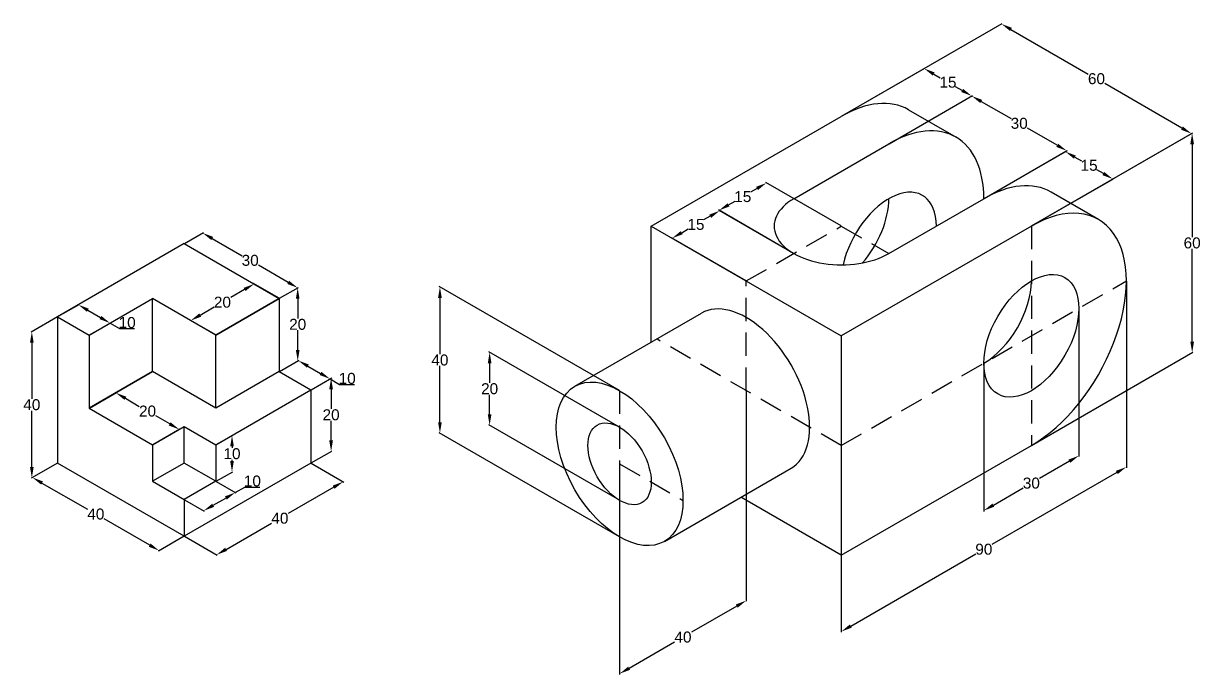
# Model space of a CAD drawing. Header units: millimetres. Extents: x 2545 to 3161, y 1993 to 2171.
# Drawn here: x 2544.9 to 2866.7, y 1993.3 to 2171.3 of the extents above; entities that cross this region are included whole.
import ezdxf

# ---------------------------------------------------------------- set-up
doc = ezdxf.new("R2010")
doc.units = ezdxf.units.MM
doc.linetypes.add('DASHED2', pattern=[9.525, 6.35, -3.175])
doc.layers.add('Lineas de guia', color=1, linetype='DASHED2')
doc.layers.add('Objeto', color=172, linetype='Continuous')
doc.styles.get("Standard").update_dxf_attribs({"font": 'arial.ttf'})
doc.dimstyles.new('Jesus', dxfattribs={"dimtxt": 3, "dimasz": 3, "dimexe": 0.18, "dimexo": 0.0625, "dimgap": 0.0865, "dimtad": 1, "dimtih": 1, "dimtoh": 1, "dimdec": 0, "dimzin": 0, "dimtxsty": 'Standard', "dimcen": 0.09, "dimclrd": 2, "dimclre": 2, "dimclrt": 3, "dimadec": 0, "dimazin": 0, "dimtfac": 1, "dimtdec": 0, "dimtofl": 0, "dimtmove": 0, "dimatfit": 3, "dimfxl": 1, "dimtfillclr": 3, "dimtolj": 1, "dimtzin": 0, "dimarcsym": 0})

# ---------------------------------------------------------------- blocks, each defined once
blk = doc.blocks.new('*D31')
at = {"color": 2, "lineweight": -2, "transparency": 16777216}
for p, q in [((2807.52, 2123.49), (2829.92, 2136.42)), ((2832.34, 2134.82), (2834.13, 2133.78)), ((2840.14, 2130.32), (2838.34, 2131.35)), ((2820.51, 2115.99), (2842.91, 2128.92))]:
    blk.add_line(p, q, dxfattribs=at)
at = {"color": 2, "transparency": 16777216}
for points in [[(2832.59, 2135.25), (2832.09, 2134.39), (2829.74, 2136.32)], [(2840.39, 2130.75), (2839.89, 2129.89), (2842.73, 2128.82)]]:
    blk.add_solid(points, dxfattribs=at)
at = {"layer": 'Defpoints', "color": 0, "transparency": 16777216}
for p in [(2842.73, 2128.82), (2807.46, 2123.45), (2820.45, 2115.95)]:
    blk.add_point(p, dxfattribs=at)
at = {"color": 3, "transparency": 16777216, "insert": (2836.24, 2132.57), "char_height": 3, "attachment_point": 5}
blk.add_mtext('\\A1;15', dxfattribs=at)
blk = doc.blocks.new('*D32')
at = {"color": 2, "lineweight": -2, "transparency": 16777216}
for p, q in [((2781.54, 2138.49), (2804.32, 2151.64)), ((2806.74, 2150.04), (2814.9, 2145.33)), ((2827.53, 2138.04), (2819.36, 2142.75)), ((2807.52, 2123.49), (2830.3, 2136.64))]:
    blk.add_line(p, q, dxfattribs=at)
at = {"color": 2, "transparency": 16777216}
for points in [[(2806.99, 2150.47), (2806.49, 2149.61), (2804.14, 2151.54)], [(2827.78, 2138.47), (2827.28, 2137.61), (2830.12, 2136.54)]]:
    blk.add_solid(points, dxfattribs=at)
at = {"layer": 'Defpoints', "color": 0, "transparency": 16777216}
for p in [(2781.48, 2138.45), (2830.12, 2136.54), (2807.46, 2123.45)]:
    blk.add_point(p, dxfattribs=at)
at = {"color": 3, "transparency": 16777216, "insert": (2817.13, 2144.04), "char_height": 3, "attachment_point": 5}
blk.add_mtext('\\A1;30', dxfattribs=at)
blk = doc.blocks.new('*D33')
at = {"color": 2, "lineweight": -2, "transparency": 16777216}
for p, q in [((2768.55, 2145.99), (2791.33, 2159.14)), ((2793.75, 2157.54), (2795.54, 2156.5)), ((2801.55, 2153.04), (2799.75, 2154.07)), ((2781.54, 2138.49), (2804.32, 2151.64))]:
    blk.add_line(p, q, dxfattribs=at)
at = {"color": 2, "transparency": 16777216}
for points in [[(2794, 2157.97), (2793.5, 2157.11), (2791.15, 2159.04)], [(2801.8, 2153.47), (2801.3, 2152.61), (2804.14, 2151.54)]]:
    blk.add_solid(points, dxfattribs=at)
at = {"layer": 'Defpoints', "color": 0, "transparency": 16777216}
for p in [(2804.14, 2151.54), (2768.49, 2145.95), (2781.48, 2138.45)]:
    blk.add_point(p, dxfattribs=at)
at = {"color": 3, "transparency": 16777216, "insert": (2797.65, 2155.29), "char_height": 3, "attachment_point": 5}
blk.add_mtext('\\A1;15', dxfattribs=at)
blk = doc.blocks.new('*D34')
at = {"color": 2, "lineweight": -2, "transparency": 16777216}
for p, q in [((2768.55, 2145.99), (2812.46, 2171.34)), ((2814.88, 2169.74), (2836.02, 2157.53)), ((2861.64, 2142.74), (2840.5, 2154.94)), ((2820.51, 2115.99), (2864.42, 2141.34))]:
    blk.add_line(p, q, dxfattribs=at)
at = {"color": 2, "transparency": 16777216}
for points in [[(2815.13, 2170.17), (2814.63, 2169.3), (2812.28, 2171.24)], [(2861.89, 2143.17), (2861.39, 2142.3), (2864.24, 2141.24)]]:
    blk.add_solid(points, dxfattribs=at)
at = {"layer": 'Defpoints', "color": 0, "transparency": 16777216}
for p in [(2768.49, 2145.95), (2864.24, 2141.24), (2820.45, 2115.95)]:
    blk.add_point(p, dxfattribs=at)
at = {"color": 3, "transparency": 16777216, "insert": (2838.26, 2156.24), "char_height": 3, "attachment_point": 5}
blk.add_mtext('\\A1;60', dxfattribs=at)
blk = doc.blocks.new('*D36')
at = {"color": 2, "lineweight": -2, "transparency": 16777216}
for p, q in [((2820.51, 2115.99), (2864.6, 2141.44)), ((2864.42, 2138.34), (2864.42, 2112.96)), ((2864.42, 2084.34), (2864.42, 2109.72)), ((2820.51, 2055.99), (2864.6, 2081.44))]:
    blk.add_line(p, q, dxfattribs=at)
at = {"color": 2, "transparency": 16777216}
for points in [[(2863.92, 2138.34), (2864.92, 2138.34), (2864.42, 2141.34)], [(2863.92, 2084.34), (2864.92, 2084.34), (2864.42, 2081.34)]]:
    blk.add_solid(points, dxfattribs=at)
at = {"layer": 'Defpoints', "color": 0, "transparency": 16777216}
for p in [(2864.42, 2141.34), (2820.45, 2115.95), (2820.45, 2055.95)]:
    blk.add_point(p, dxfattribs=at)
at = {"color": 3, "transparency": 16777216, "insert": (2864.42, 2111.34), "char_height": 3, "attachment_point": 5}
blk.add_mtext('\\A1;60', dxfattribs=at)
blk = doc.blocks.new('*D37')
at = {"color": 2, "lineweight": -2, "transparency": 16777216}
for p, q in [((2833.44, 2093.38), (2833.44, 2052.95)), ((2807.46, 2078.38), (2807.46, 2037.95)), ((2830.84, 2051.66), (2822.68, 2046.94)), ((2810.06, 2039.66), (2818.22, 2044.37))]:
    blk.add_line(p, q, dxfattribs=at)
at = {"color": 2, "transparency": 16777216}
for points in [[(2830.59, 2052.09), (2831.09, 2051.22), (2833.44, 2053.16)], [(2809.81, 2040.09), (2810.31, 2039.22), (2807.46, 2038.16)]]:
    blk.add_solid(points, dxfattribs=at)
at = {"layer": 'Defpoints', "color": 0, "transparency": 16777216}
for p in [(2833.44, 2093.45), (2807.46, 2078.45), (2833.44, 2053.16)]:
    blk.add_point(p, dxfattribs=at)
at = {"color": 3, "transparency": 16777216, "insert": (2820.45, 2045.66), "char_height": 3, "attachment_point": 5}
blk.add_mtext('\\A1;30', dxfattribs=at)
blk = doc.blocks.new('*D38')
at = {"color": 2, "lineweight": -2, "transparency": 16777216}
for p, q in [((2846.43, 2100.88), (2846.43, 2049.88)), ((2768.49, 2055.88), (2768.49, 2004.88)), ((2843.83, 2048.58), (2809.69, 2028.87)), ((2771.08, 2006.58), (2805.23, 2026.3))]:
    blk.add_line(p, q, dxfattribs=at)
at = {"color": 2, "transparency": 16777216}
for points in [[(2843.58, 2049.02), (2844.08, 2048.15), (2846.43, 2050.08)], [(2770.83, 2007.02), (2771.33, 2006.15), (2768.49, 2005.08)]]:
    blk.add_solid(points, dxfattribs=at)
at = {"layer": 'Defpoints', "color": 0, "transparency": 16777216}
for p in [(2846.43, 2100.95), (2768.49, 2055.95), (2846.43, 2050.08)]:
    blk.add_point(p, dxfattribs=at)
at = {"color": 3, "transparency": 16777216, "insert": (2807.46, 2027.58), "char_height": 3, "attachment_point": 5}
blk.add_mtext('\\A1;90', dxfattribs=at)
blk = doc.blocks.new('*D39')
at = {"color": 2, "lineweight": -2, "transparency": 16777216}
for p, q in [((2742.51, 2070.88), (2742.51, 2013.35)), ((2707.87, 2050.88), (2707.87, 1993.35)), ((2739.91, 2012.06), (2727.48, 2004.88)), ((2710.46, 1995.06), (2722.9, 2002.23))]:
    blk.add_line(p, q, dxfattribs=at)
at = {"color": 2, "transparency": 16777216}
for points in [[(2739.66, 2012.49), (2740.16, 2011.62), (2742.51, 2013.56)], [(2710.21, 1995.49), (2710.71, 1994.62), (2707.87, 1993.56)]]:
    blk.add_solid(points, dxfattribs=at)
at = {"layer": 'Defpoints', "color": 0, "transparency": 16777216}
for p in [(2742.51, 2070.95), (2707.87, 2050.95), (2742.51, 2013.56)]:
    blk.add_point(p, dxfattribs=at)
at = {"color": 3, "transparency": 16777216, "insert": (2725.19, 2003.56), "char_height": 3, "attachment_point": 5}
blk.add_mtext('\\A1;40', dxfattribs=at)
blk = doc.blocks.new('*D40')
at = {"color": 2, "lineweight": -2, "transparency": 16777216}
for p, q in [((2707.8, 2070.99), (2658.55, 2099.43)), ((2658.73, 2096.32), (2658.73, 2080.94)), ((2658.73, 2062.32), (2658.73, 2077.7)), ((2707.8, 2030.99), (2658.55, 2059.43))]:
    blk.add_line(p, q, dxfattribs=at)
at = {"color": 2, "transparency": 16777216}
for points in [[(2658.23, 2096.32), (2659.23, 2096.32), (2658.73, 2099.32)], [(2658.23, 2062.32), (2659.23, 2062.32), (2658.73, 2059.32)]]:
    blk.add_solid(points, dxfattribs=at)
at = {"layer": 'Defpoints', "color": 0, "transparency": 16777216}
for p in [(2658.73, 2099.32), (2707.87, 2070.95), (2707.87, 2030.95)]:
    blk.add_point(p, dxfattribs=at)
at = {"color": 3, "transparency": 16777216, "insert": (2658.73, 2079.32), "char_height": 3, "attachment_point": 5}
blk.add_mtext('\\A1;40', dxfattribs=at)
blk = doc.blocks.new('*D41')
at = {"color": 2, "lineweight": -2, "transparency": 16777216}
for p, q in [((2707.8, 2060.99), (2672.14, 2081.58)), ((2672.32, 2078.47), (2672.32, 2073.09)), ((2672.32, 2064.47), (2672.32, 2069.85)), ((2707.8, 2040.99), (2672.14, 2061.58))]:
    blk.add_line(p, q, dxfattribs=at)
at = {"color": 2, "transparency": 16777216}
for points in [[(2671.82, 2078.47), (2672.82, 2078.47), (2672.32, 2081.47)], [(2671.82, 2064.47), (2672.82, 2064.47), (2672.32, 2061.47)]]:
    blk.add_solid(points, dxfattribs=at)
at = {"layer": 'Defpoints', "color": 0, "transparency": 16777216}
for p in [(2672.32, 2081.47), (2707.87, 2060.95), (2707.87, 2040.95)]:
    blk.add_point(p, dxfattribs=at)
at = {"color": 3, "transparency": 16777216, "insert": (2672.32, 2071.47), "char_height": 3, "attachment_point": 5}
blk.add_mtext('\\A1;20', dxfattribs=at)
blk = doc.blocks.new('*D42')
at = {"color": 2, "lineweight": -2, "transparency": 16777216}
for p, q in [((2732.64, 2118.65), (2730.84, 2117.62)), ((2755.43, 2108.49), (2735.05, 2120.26)), ((2724.84, 2114.15), (2726.63, 2115.19)), ((2742.44, 2100.99), (2722.06, 2112.76))]:
    blk.add_line(p, q, dxfattribs=at)
at = {"color": 2, "transparency": 16777216}
for points in [[(2732.39, 2119.08), (2732.89, 2118.22), (2735.23, 2120.15)], [(2724.59, 2114.58), (2725.09, 2113.72), (2722.24, 2112.65)]]:
    blk.add_solid(points, dxfattribs=at)
at = {"layer": 'Defpoints', "color": 0, "transparency": 16777216}
for p in [(2735.23, 2120.15), (2755.5, 2108.45), (2742.51, 2100.95)]:
    blk.add_point(p, dxfattribs=at)
at = {"color": 3, "transparency": 16777216, "insert": (2728.74, 2116.4), "char_height": 3, "attachment_point": 5}
blk.add_mtext('\\A1;15', dxfattribs=at)
blk = doc.blocks.new('*D43')
at = {"color": 2, "lineweight": -2, "transparency": 16777216}
for p, q in [((2768.42, 2115.99), (2747.86, 2127.86)), ((2745.45, 2126.26), (2743.65, 2125.22)), ((2737.65, 2121.76), (2739.44, 2122.79)), ((2755.43, 2108.49), (2734.87, 2120.36))]:
    blk.add_line(p, q, dxfattribs=at)
at = {"color": 2, "transparency": 16777216}
for points in [[(2745.2, 2126.69), (2745.7, 2125.82), (2748.04, 2127.76)], [(2737.4, 2122.19), (2737.9, 2121.32), (2735.05, 2120.26)]]:
    blk.add_solid(points, dxfattribs=at)
at = {"layer": 'Defpoints', "color": 0, "transparency": 16777216}
for p in [(2748.04, 2127.76), (2768.49, 2115.95), (2755.5, 2108.45)]:
    blk.add_point(p, dxfattribs=at)
at = {"color": 3, "transparency": 16777216, "insert": (2741.55, 2124.01), "char_height": 3, "attachment_point": 5}
blk.add_mtext('\\A1;15', dxfattribs=at)
blk = doc.blocks.new('*D45')
at = {"color": 2, "lineweight": -2, "transparency": 16777216}
for p, q in [((2614.87, 2096.2), (2620.02, 2099.17)), ((2619.84, 2096.07), (2619.84, 2090.69)), ((2619.84, 2082.07), (2619.84, 2087.45)), ((2614.87, 2076.2), (2620.02, 2079.17))]:
    blk.add_line(p, q, dxfattribs=at)
at = {"color": 2, "transparency": 16777216}
for points in [[(2619.34, 2096.07), (2620.34, 2096.07), (2619.84, 2099.07)], [(2619.34, 2082.07), (2620.34, 2082.07), (2619.84, 2079.07)]]:
    blk.add_solid(points, dxfattribs=at)
at = {"layer": 'Defpoints', "color": 0, "transparency": 16777216}
for p in [(2614.8, 2096.16), (2619.84, 2079.07), (2614.8, 2076.16)]:
    blk.add_point(p, dxfattribs=at)
at = {"color": 3, "transparency": 16777216, "insert": (2619.84, 2089.07), "char_height": 3, "attachment_point": 5}
blk.add_mtext('\\A1;20', dxfattribs=at)
blk = doc.blocks.new('*D47')
at = {"color": 2, "lineweight": -2, "transparency": 16777216}
for p, q in [((2614.87, 2076.2), (2620.2, 2079.28)), ((2622.62, 2077.67), (2626.08, 2075.67)), ((2623.53, 2071.2), (2628.86, 2074.28)), ((2628.68, 2074.17), (2631.28, 2072.67)), ((2631.28, 2072.67), (2635.37, 2072.67))]:
    blk.add_line(p, q, dxfattribs=at)
at = {"color": 2, "transparency": 16777216}
for points in [[(2622.87, 2078.11), (2622.37, 2077.24), (2620.02, 2079.17)], [(2626.33, 2076.11), (2625.83, 2075.24), (2628.68, 2074.17)]]:
    blk.add_solid(points, dxfattribs=at)
at = {"layer": 'Defpoints', "color": 0, "transparency": 16777216}
for p in [(2614.8, 2076.16), (2628.68, 2074.17), (2623.46, 2071.16)]:
    blk.add_point(p, dxfattribs=at)
at = {"color": 3, "transparency": 16777216, "insert": (2633.37, 2074.29), "char_height": 3, "attachment_point": 5}
blk.add_mtext('\\A1;10', dxfattribs=at)
blk = doc.blocks.new('*D49')
at = {"color": 2, "lineweight": -2, "transparency": 16777216}
for p, q in [((2623.53, 2071.2), (2629.15, 2074.44)), ((2628.97, 2071.34), (2628.97, 2065.96)), ((2628.97, 2057.34), (2628.97, 2062.72)), ((2623.53, 2051.2), (2629.15, 2054.44))]:
    blk.add_line(p, q, dxfattribs=at)
at = {"color": 2, "transparency": 16777216}
for points in [[(2628.47, 2071.34), (2629.47, 2071.34), (2628.97, 2074.34)], [(2628.47, 2057.34), (2629.47, 2057.34), (2628.97, 2054.34)]]:
    blk.add_solid(points, dxfattribs=at)
at = {"layer": 'Defpoints', "color": 0, "transparency": 16777216}
for p in [(2623.46, 2071.16), (2628.97, 2054.34), (2623.46, 2051.16)]:
    blk.add_point(p, dxfattribs=at)
at = {"color": 3, "transparency": 16777216, "insert": (2628.97, 2064.34), "char_height": 3, "attachment_point": 5}
blk.add_mtext('\\A1;20', dxfattribs=at)
blk = doc.blocks.new('*D50')
at = {"color": 2, "lineweight": -2, "transparency": 16777216}
for p, q in [((2623.53, 2051.12), (2632.47, 2045.96)), ((2629.69, 2044.56), (2617.26, 2037.39)), ((2600.25, 2027.56), (2612.68, 2034.74)), ((2588.88, 2031.12), (2597.83, 2025.96))]:
    blk.add_line(p, q, dxfattribs=at)
at = {"color": 2, "transparency": 16777216}
for points in [[(2629.44, 2045), (2629.94, 2044.13), (2632.29, 2046.06)], [(2600, 2028), (2600.5, 2027.13), (2597.65, 2026.06)]]:
    blk.add_solid(points, dxfattribs=at)
at = {"layer": 'Defpoints', "color": 0, "transparency": 16777216}
for p in [(2623.46, 2051.16), (2588.82, 2031.16), (2597.65, 2026.06)]:
    blk.add_point(p, dxfattribs=at)
at = {"color": 3, "transparency": 16777216, "insert": (2614.97, 2036.06), "char_height": 3, "attachment_point": 5}
blk.add_mtext('\\A1;40', dxfattribs=at)
blk = doc.blocks.new('*D51')
at = {"color": 2, "lineweight": -2, "transparency": 16777216}
for p, q in [((2554.12, 2051.12), (2547.14, 2047.1)), ((2549.92, 2045.7), (2562.35, 2038.52)), ((2579.37, 2028.7), (2566.93, 2035.88)), ((2588.76, 2031.12), (2581.78, 2027.1))]:
    blk.add_line(p, q, dxfattribs=at)
at = {"color": 2, "transparency": 16777216}
for points in [[(2550.17, 2046.13), (2549.67, 2045.27), (2547.32, 2047.2)], [(2579.62, 2029.13), (2579.12, 2028.27), (2581.96, 2027.2)]]:
    blk.add_solid(points, dxfattribs=at)
at = {"layer": 'Defpoints', "color": 0, "transparency": 16777216}
for p in [(2554.18, 2051.16), (2547.32, 2047.2), (2588.82, 2031.16)]:
    blk.add_point(p, dxfattribs=at)
at = {"color": 3, "transparency": 16777216, "insert": (2564.64, 2037.2), "char_height": 3, "attachment_point": 5}
blk.add_mtext('\\A1;40', dxfattribs=at)
blk = doc.blocks.new('*D52')
at = {"color": 2, "lineweight": -2, "transparency": 16777216}
for p, q in [((2554.12, 2091.12), (2546.96, 2086.99)), ((2547.14, 2084.1), (2547.14, 2068.72)), ((2547.14, 2050.1), (2547.14, 2065.48)), ((2554.12, 2051.12), (2546.96, 2046.99))]:
    blk.add_line(p, q, dxfattribs=at)
at = {"color": 2, "transparency": 16777216}
for points in [[(2546.64, 2084.1), (2547.64, 2084.1), (2547.14, 2087.1)], [(2546.64, 2050.1), (2547.64, 2050.1), (2547.14, 2047.1)]]:
    blk.add_solid(points, dxfattribs=at)
at = {"layer": 'Defpoints', "color": 0, "transparency": 16777216}
for p in [(2554.18, 2091.16), (2554.18, 2051.16), (2547.14, 2047.1)]:
    blk.add_point(p, dxfattribs=at)
at = {"color": 3, "transparency": 16777216, "insert": (2547.14, 2067.1), "char_height": 3, "attachment_point": 5}
blk.add_mtext('\\A1;40', dxfattribs=at)
blk = doc.blocks.new('*D55')
at = {"color": 2, "lineweight": -2, "transparency": 16777216}
for p, q in [((2554.24, 2091.2), (2560.04, 2094.54)), ((2562.46, 2092.94), (2565.92, 2090.94)), ((2562.9, 2086.2), (2568.7, 2089.54)), ((2568.52, 2089.44), (2571.12, 2087.94)), ((2571.12, 2087.94), (2575.21, 2087.94))]:
    blk.add_line(p, q, dxfattribs=at)
at = {"color": 2, "transparency": 16777216}
for points in [[(2562.71, 2093.37), (2562.21, 2092.51), (2559.86, 2094.44)], [(2566.17, 2091.37), (2565.67, 2090.51), (2568.52, 2089.44)]]:
    blk.add_solid(points, dxfattribs=at)
at = {"layer": 'Defpoints', "color": 0, "transparency": 16777216}
for p in [(2554.18, 2091.16), (2568.52, 2089.44), (2562.84, 2086.16)]:
    blk.add_point(p, dxfattribs=at)
at = {"color": 3, "transparency": 16777216, "insert": (2573.21, 2089.56), "char_height": 3, "attachment_point": 5}
blk.add_mtext('\\A1;10', dxfattribs=at)
blk = doc.blocks.new('*D56')
at = {"color": 2, "lineweight": -2, "transparency": 16777216}
for p, q in [((2588.88, 2111.2), (2594.04, 2114.17)), ((2596.46, 2112.57), (2604.62, 2107.86)), ((2617.24, 2100.57), (2609.08, 2105.28)), ((2614.87, 2096.2), (2620.02, 2099.17))]:
    blk.add_line(p, q, dxfattribs=at)
at = {"color": 2, "transparency": 16777216}
for points in [[(2596.71, 2113), (2596.21, 2112.14), (2593.86, 2114.07)], [(2617.49, 2101), (2616.99, 2100.14), (2619.84, 2099.07)]]:
    blk.add_solid(points, dxfattribs=at)
at = {"layer": 'Defpoints', "color": 0, "transparency": 16777216}
for p in [(2588.82, 2111.16), (2619.84, 2099.07), (2614.8, 2096.16)]:
    blk.add_point(p, dxfattribs=at)
at = {"color": 3, "transparency": 16777216, "insert": (2606.85, 2106.57), "char_height": 3, "attachment_point": 5}
blk.add_mtext('\\A1;30', dxfattribs=at)
blk = doc.blocks.new('*D57')
at = {"color": 2, "lineweight": -2, "transparency": 16777216}
for p, q in [((2605.33, 2098.63), (2601.52, 2096.43)), ((2614.74, 2096.2), (2607.74, 2100.24)), ((2593.2, 2091.63), (2597.01, 2093.83)), ((2597.42, 2086.2), (2590.42, 2090.24))]:
    blk.add_line(p, q, dxfattribs=at)
at = {"color": 2, "transparency": 16777216}
for points in [[(2605.08, 2099.07), (2605.58, 2098.2), (2607.92, 2100.13)], [(2592.95, 2092.07), (2593.45, 2091.2), (2590.6, 2090.13)]]:
    blk.add_solid(points, dxfattribs=at)
at = {"layer": 'Defpoints', "color": 0, "transparency": 16777216}
for p in [(2607.92, 2100.13), (2614.8, 2096.16), (2597.48, 2086.16)]:
    blk.add_point(p, dxfattribs=at)
at = {"color": 3, "transparency": 16777216, "insert": (2599.26, 2095.13), "char_height": 3, "attachment_point": 5}
blk.add_mtext('\\A1;20', dxfattribs=at)
blk = doc.blocks.new('*D58')
at = {"color": 2, "lineweight": -2, "transparency": 16777216}
for p, q in [((2562.9, 2066.2), (2570.3, 2070.47)), ((2572.72, 2068.86), (2576.52, 2066.66)), ((2584.84, 2061.86), (2581.03, 2064.06)), ((2580.22, 2056.2), (2587.62, 2060.47))]:
    blk.add_line(p, q, dxfattribs=at)
at = {"color": 2, "transparency": 16777216}
for points in [[(2572.97, 2069.3), (2572.47, 2068.43), (2570.12, 2070.36)], [(2585.09, 2062.3), (2584.59, 2061.43), (2587.44, 2060.36)]]:
    blk.add_solid(points, dxfattribs=at)
at = {"layer": 'Defpoints', "color": 0, "transparency": 16777216}
for p in [(2562.84, 2066.16), (2587.44, 2060.36), (2580.16, 2056.16)]:
    blk.add_point(p, dxfattribs=at)
at = {"color": 3, "transparency": 16777216, "insert": (2578.78, 2065.36), "char_height": 3, "attachment_point": 5}
blk.add_mtext('\\A1;20', dxfattribs=at)
blk = doc.blocks.new('*D59')
at = {"color": 2, "lineweight": -2, "transparency": 16777216}
for p, q in [((2597.54, 2056.2), (2602.06, 2058.8)), ((2601.88, 2055.7), (2601.88, 2055.32)), ((2601.88, 2051.7), (2601.88, 2052.08)), ((2597.54, 2046.2), (2602.06, 2048.8))]:
    blk.add_line(p, q, dxfattribs=at)
at = {"color": 2, "transparency": 16777216}
for points in [[(2601.38, 2055.7), (2602.38, 2055.7), (2601.88, 2058.7)], [(2601.38, 2051.7), (2602.38, 2051.7), (2601.88, 2048.7)]]:
    blk.add_solid(points, dxfattribs=at)
at = {"layer": 'Defpoints', "color": 0, "transparency": 16777216}
for p in [(2601.88, 2058.7), (2597.48, 2056.16), (2597.48, 2046.16)]:
    blk.add_point(p, dxfattribs=at)
at = {"color": 3, "transparency": 16777216, "insert": (2601.88, 2053.7), "char_height": 3, "attachment_point": 5}
blk.add_mtext('\\A1;10', dxfattribs=at)
blk = doc.blocks.new('*D60')
at = {"color": 2, "lineweight": -2, "transparency": 16777216}
for p, q in [((2597.54, 2046.12), (2602.96, 2043)), ((2602.78, 2043.1), (2605.38, 2044.6)), ((2605.38, 2044.6), (2609.47, 2044.6)), ((2588.88, 2041.12), (2594.3, 2038)), ((2596.72, 2039.6), (2600.18, 2041.6))]:
    blk.add_line(p, q, dxfattribs=at)
at = {"color": 2, "transparency": 16777216}
for points in [[(2599.93, 2042.04), (2600.43, 2041.17), (2602.78, 2043.1)], [(2596.47, 2040.04), (2596.97, 2039.17), (2594.12, 2038.1)]]:
    blk.add_solid(points, dxfattribs=at)
at = {"layer": 'Defpoints', "color": 0, "transparency": 16777216}
for p in [(2597.48, 2046.16), (2588.82, 2041.16), (2602.78, 2043.1)]:
    blk.add_point(p, dxfattribs=at)
at = {"color": 3, "transparency": 16777216, "insert": (2607.46, 2046.22), "char_height": 3, "attachment_point": 5}
blk.add_mtext('\\A1;10', dxfattribs=at)

msp = doc.modelspace()

# ---------------------------------------------------------------- linework, layer by layer
for p, q in [((2588.82, 2111.16), (2554.18, 2091.16)), ((2588.82, 2111.16), (2614.8, 2096.16)), ((2562.84, 2086.16), (2580.16, 2096.16)), ((2597.48, 2086.16), (2580.16, 2096.16)), ((2580.16, 2076.16), (2580.16, 2096.16)), ((2614.8, 2096.16), (2597.48, 2086.16)), ((2597.48, 2086.16), (2614.8, 2096.16)), ((2614.8, 2096.16), (2614.8, 2076.16)), ((2554.18, 2091.16), (2562.84, 2086.16)), ((2554.18, 2091.16), (2554.18, 2051.16)), ((2562.84, 2086.16), (2562.84, 2066.16)), ((2597.48, 2066.16), (2597.48, 2086.16)), ((2580.16, 2076.16), (2562.84, 2066.16)), ((2562.84, 2066.16), (2580.16, 2076.16)), ((2597.48, 2066.16), (2580.16, 2076.16)), ((2614.8, 2076.16), (2597.48, 2066.16)), ((2614.8, 2076.16), (2623.46, 2071.16)), ((2597.48, 2056.16), (2623.46, 2071.16)), ((2623.46, 2071.16), (2623.46, 2051.16)), ((2562.84, 2066.16), (2580.16, 2056.16)), ((2580.16, 2056.16), (2588.82, 2061.16)), ((2588.82, 2061.16), (2597.48, 2056.16)), ((2588.82, 2051.16), (2588.82, 2061.16)), ((2580.16, 2056.16), (2580.16, 2046.16)), ((2597.48, 2056.16), (2597.48, 2046.16)), ((2588.82, 2031.16), (2554.18, 2051.16)), ((2588.82, 2051.16), (2580.16, 2046.16)), ((2597.48, 2046.16), (2588.82, 2051.16)), ((2623.46, 2051.16), (2588.82, 2031.16)), ((2580.16, 2046.16), (2588.82, 2041.16)), ((2597.48, 2046.16), (2588.82, 2041.16)), ((2588.82, 2041.16), (2588.82, 2031.16))]:
    msp.add_line(p, q)
at = {"layer": 'Lineas de guia'}
for p, q in [((2742.51, 2100.95), (2768.49, 2115.95)), ((2768.49, 2115.95), (2781.48, 2108.45)), ((2820.45, 2115.95), (2820.45, 2055.95)), ((2742.51, 2070.95), (2742.51, 2100.95)), ((2768.49, 2055.95), (2846.43, 2100.95)), ((2768.49, 2055.95), (2718.01, 2085.09)), ((2707.87, 2070.95), (2707.87, 2050.95)), ((2707.87, 2050.95), (2725.19, 2040.95))]:
    msp.add_line(p, q, dxfattribs=at)
at = {"layer": 'Objeto'}
for p, q in [((2786.86, 2147.77), (2799.85, 2140.27)), ((2716.53, 2115.95), (2768.49, 2145.95)), ((2755.5, 2123.45), (2781.48, 2138.45)), ((2838.82, 2117.77), (2825.83, 2125.27)), ((2781.48, 2108.45), (2807.46, 2123.45)), ((2716.53, 2084.24), (2716.53, 2115.95)), ((2716.53, 2115.95), (2768.49, 2085.95)), ((2820.45, 2115.95), (2768.49, 2085.95)), ((2695.62, 2072.17), (2730.26, 2092.17)), ((2768.49, 2085.95), (2768.49, 2025.95)), ((2768.49, 2025.95), (2820.45, 2055.95)), ((2720.11, 2029.74), (2754.75, 2049.74)), ((2768.49, 2025.95), (2741.02, 2041.81))]:
    msp.add_line(p, q, dxfattribs=at)
for centre, major_axis, start_param, end_param in [((2768.49, 2115.95), (-18.37, -31.82), 3.141593, 3.926991), ((2781.48, 2108.45), (-18.37, -31.82), 2.356194, 3.926991), ((2807.46, 2093.45), (-18.37, -31.82), 3.141593, 3.926991), ((2781.48, 2108.45), (-9.19, -15.91), 2.356194, 5.220222), ((2820.45, 2085.95), (-18.37, -31.82), 0.785398, 3.926991), ((2768.49, 2115.95), (-18.37, 0), 5.497787, 8.63938), ((2768.49, 2115.95), (-9.19, -15.91), 7.532231, 8.63938), ((2807.46, 2093.45), (-9.19, -15.91), 0.785398, 2.356194), ((2742.51, 2070.95), (12.25, -21.21), 0, 3.141593)]:
    msp.add_ellipse(centre, major_axis=major_axis, ratio=0.57735, start_param=start_param, end_param=end_param, dxfattribs=at)
for centre, major_axis in [((2820.45, 2085.95), (-9.19, -15.91)), ((2707.87, 2050.95), (12.25, -21.21)), ((2707.87, 2050.95), (6.12, -10.61))]:
    msp.add_ellipse(centre, major_axis=major_axis, ratio=0.57735, dxfattribs=at)

# ---------------------------------------------------------------- dimensions: what is measured, and where the dimension line sits
for p1, p2, distance, picture, middle in [((2768.49, 2145.95), (2820.45, 2115.95), 43.79, '*D34', (2838.26, 2156.24)), ((2768.49, 2145.95), (2781.48, 2138.45), 22.67, '*D33', (2797.65, 2155.29)), ((2781.48, 2138.45), (2807.46, 2123.45), 22.67, '*D32', (2817.13, 2144.04)), ((2807.46, 2123.45), (2820.45, 2115.95), 22.29, '*D31', (2836.24, 2132.57)), ((2755.5, 2108.45), (2768.49, 2115.95), 20.44, '*D43', (2741.55, 2124.01)), ((2742.51, 2100.95), (2755.5, 2108.45), 20.26, '*D42', (2728.74, 2116.4)), ((2588.82, 2111.16), (2614.8, 2096.16), 5.04, '*D56', (2606.85, 2106.57)), ((2597.48, 2086.16), (2614.8, 2096.16), 6.88, '*D57', (2599.26, 2095.13)), ((2768.49, 2055.95), (2846.43, 2100.95), -44.05, '*D38', (2807.46, 2027.58)), ((2554.18, 2091.16), (2562.84, 2086.16), 5.68, '*D55', (2573.21, 2089.56)), ((2807.46, 2078.45), (2833.44, 2093.45), -34.9, '*D37', (2820.45, 2045.66)), ((2614.8, 2076.16), (2623.46, 2071.16), 5.22, '*D47', (2633.37, 2074.29)), ((2562.84, 2066.16), (2580.16, 2056.16), 7.28, '*D58', (2578.78, 2065.36)), ((2707.87, 2050.95), (2742.51, 2070.95), -49.71, '*D39', (2725.19, 2003.56)), ((2588.82, 2031.16), (2554.18, 2051.16), 6.86, '*D51', (2564.64, 2037.2)), ((2623.46, 2051.16), (2588.82, 2031.16), 8.83, '*D50', (2614.97, 2036.06)), ((2588.82, 2041.16), (2597.48, 2046.16), -5.29, '*D60', (2607.46, 2046.22))]:
    dim = msp.add_aligned_dim(p1=p1, p2=p2, distance=distance, dimstyle='Jesus')
    dim.commit()
    dim.dimension.update_dxf_attribs({"geometry": picture, "text_midpoint": middle})
for base, p1, p2, picture, middle in [((2864.42, 2141.34), (2820.45, 2055.95), (2820.45, 2115.95), '*D36', (2864.42, 2111.34)), ((2619.84, 2079.07), (2614.8, 2096.16), (2614.8, 2076.16), '*D45', (2619.84, 2089.07)), ((2658.73, 2099.32), (2707.87, 2030.95), (2707.87, 2070.95), '*D40', (2658.73, 2079.32)), ((2547.14, 2047.1), (2554.18, 2091.16), (2554.18, 2051.16), '*D52', (2547.14, 2067.1)), ((2672.32, 2081.47), (2707.87, 2040.95), (2707.87, 2060.95), '*D41', (2672.32, 2071.47)), ((2628.97, 2054.34), (2623.46, 2071.16), (2623.46, 2051.16), '*D49', (2628.97, 2064.34)), ((2601.88, 2058.7), (2597.48, 2046.16), (2597.48, 2056.16), '*D59', (2601.88, 2053.7))]:
    dim = msp.add_linear_dim(base=base, p1=p1, p2=p2, angle=90, dimstyle='Jesus')
    dim.commit()
    dim.dimension.update_dxf_attribs({"geometry": picture, "text_midpoint": middle})

doc.saveas('drawing.dxf')
